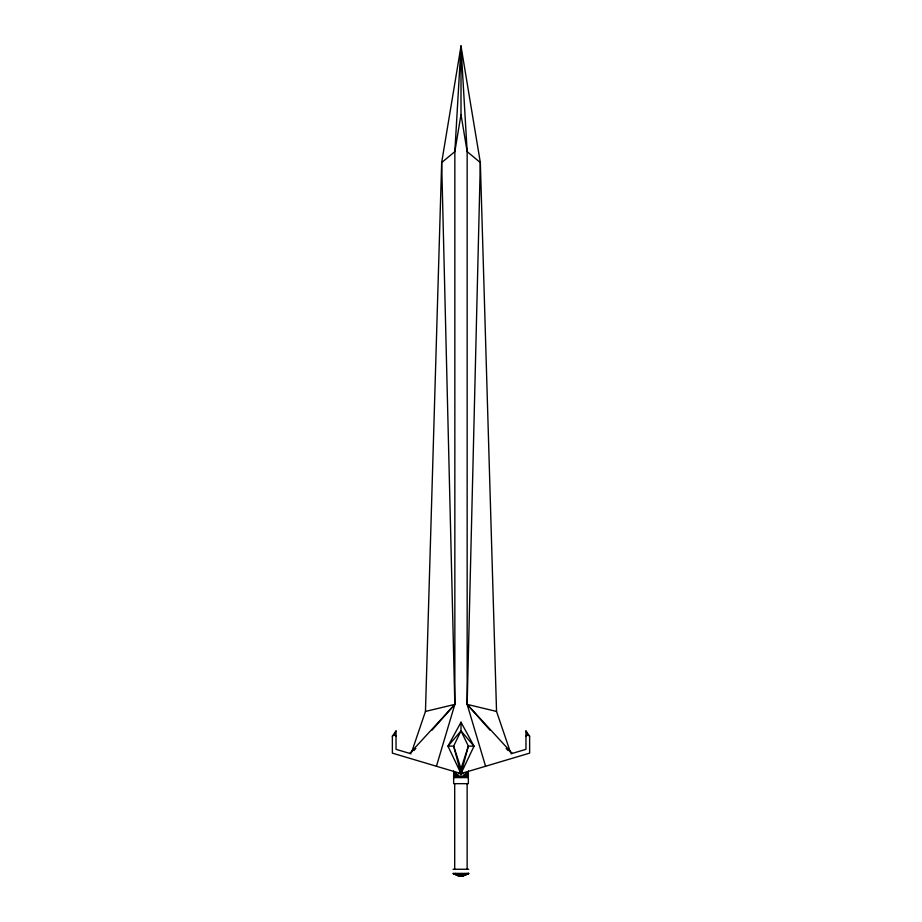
<?xml version="1.0" encoding="UTF-8"?>
<svg xmlns="http://www.w3.org/2000/svg" width="922" height="922" viewBox="0 0 922 922"><rect width="100%" height="100%" fill="white"/><g stroke="black" fill="none" stroke-linecap="round" stroke-linejoin="round"><path stroke-width="1.38" d="M411.512 752.479L425.457 711.438L441.661 162.583L461 46.1L480.339 162.583L496.543 711.438L510.488 752.479M485.571 766.251L467.154 704.385L467.154 151.623L461 46.1L454.846 151.623L454.846 704.385L436.429 766.251M468.099 777.534L468.353 773.57L466.198 777.534L468.353 771.38L461 777.534L453.647 771.38L453.647 783.665L468.353 783.665L468.353 771.38L462.902 777.534M467.961 773.846L468.353 771.38L464.676 777.534M461 46.1L461 114.535L454.846 151.623L441.661 162.583L454.846 704.385L432.003 730.166M467.373 777.534L468.353 773.57M461 777.534L461 768.671L468.353 746.094L461 730.892L461 722.191L447.977 746.186L461 773.57L529.631 753.136L529.631 736.159L525.966 730.985L525.966 749.332L510.938 753.804M461 722.191L474.023 746.186L461 773.57L392.369 753.136L392.369 736.159L394.201 734.88L396.034 730.985L396.034 749.332L411.062 753.804M461 730.892L453.647 746.094L461 773.57L468.353 746.094L474.023 746.186L461 730.892L447.977 746.186L453.647 746.094L461 768.671M392.369 736.159L396.034 730.985M413.909 750.577L415.822 748.433M409.76 753.412L454.846 704.385L425.457 711.438M463.904 874.275L462.118 875.9L464.273 874.678M525.966 736.159L527.799 734.88L529.631 736.159M464.481 874.678L462.533 875.9L468.457 873.457L462.971 875.9L458.453 875.9L453.036 873.457L468.722 873.457L462.971 875.9L468.722 873.457M468.457 873.457L462.809 875.9L467.673 873.457L462.498 875.9L466.428 873.457L462.072 875.9L464.803 873.457L461.565 875.9L462.913 873.457L460.988 875.9L460.873 873.457L460.389 875.9L458.845 873.457L459.813 875.9L456.955 873.457L459.306 875.9L455.33 873.457L458.891 875.9L453.301 873.457L458.925 875.9L455.33 873.457M458.545 773.57L463.455 773.57M453.647 777.534L468.353 777.534M453.036 869.262L468.722 869.262M454.696 874.044L467.143 874.044M496.543 711.438L467.154 704.385L480.339 162.583L467.154 151.623L461 114.535M394.201 734.88L396.034 736.159M512.24 753.412L467.154 704.385L489.997 730.166M506.178 748.433L508.091 750.577M453.901 777.534L453.647 773.57L455.802 777.534L453.647 771.38L459.098 777.534M453.647 771.38L457.324 777.534M525.966 730.985L527.799 734.88M453.647 773.57L454.627 777.534M467.143 783.665L467.143 869.262M454.696 783.665L454.696 869.262"/></g></svg>
